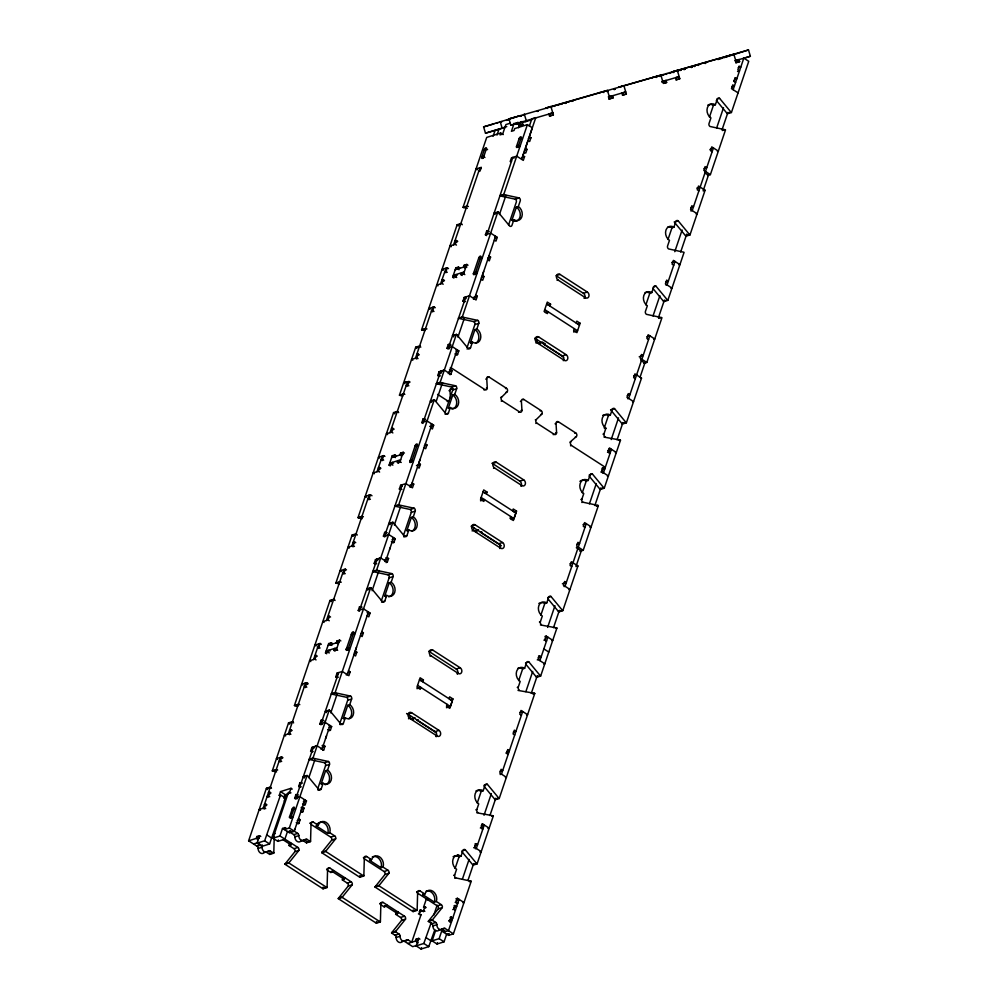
<?xml version="1.0" encoding="UTF-8"?>
<svg xmlns="http://www.w3.org/2000/svg" width="999" height="999" viewBox="0 0 999 999"><rect width="100%" height="100%" fill="white"/><g stroke="black" fill="none" stroke-linecap="round" stroke-linejoin="round"><path stroke-width="1.5" d="M485.751 379.121L486.738 378.821A2.198 1.711 72.5 0 1 489.023 377.023L506.755 388.499A2.198 1.711 72.5 0 1 507.305 391.558L501.635 397.14A2.198 1.711 72.5 0 0 501.173 397.964L501.086 398.751A2.198 1.711 72.5 0 0 501.173 399.275L501.498 400.037A2.198 1.711 72.5 0 0 502.01 400.636L519.967 412.175A2.198 1.711 72.5 0 0 521.94 410.239L521.378 401.036A2.198 1.711 72.5 0 1 523.776 399.438L541.108 410.626A2.198 1.711 72.5 0 1 541.396 410.851L541.895 411.488A2.198 1.711 72.5 0 1 542.195 412.387L542.145 413.449A2.198 1.711 72.5 0 1 541.833 414.098L536.138 419.655A2.198 1.711 72.5 0 0 535.901 420.067L535.764 421.366A2.198 1.711 72.5 0 0 536.863 423.139L554.195 434.315A2.198 1.711 72.5 0 0 556.593 432.717L556.031 423.514A2.198 1.711 72.5 0 1 558.416 421.79L575.948 433.116A2.198 1.711 72.5 0 1 576.848 435.539L576.61 436.251A2.198 1.711 72.5 0 1 576.336 436.613L569.954 442.157M271.491 788.298L270.779 787.437A2.198 1.711 72.5 0 0 270.329 787.062L266.396 788.298L248.626 840.808L257.005 846.215A2.198 1.711 72.5 0 1 258.129 848.463A4.396 3.422 72.5 0 0 260.377 852.959A4.396 3.422 72.5 0 0 264.323 852.447A2.198 1.711 72.5 0 1 266.283 852.197L269.755 854.432A2.198 1.711 72.5 0 0 269.867 853.845L269.892 852.721M269.755 854.432L273.689 853.196A2.198 1.711 72.5 0 0 273.801 852.609L274.238 836.775M303.047 840.634L306.506 842.856A2.198 1.711 72.5 0 0 306.618 842.282L306.656 841.146M306.506 842.856L310.439 841.62A2.198 1.711 72.5 0 0 310.564 841.046L311.051 822.939A2.198 1.711 72.5 0 1 313.336 822.127L318.256 825.299A7.68 5.982 72.5 0 1 326.223 822.427A7.68 5.982 72.5 0 1 329.732 832.704L334.665 835.888A2.198 1.711 72.5 0 1 335.664 838.823L325.924 850.961A2.198 1.711 72.5 0 0 325.674 851.448L321.74 852.684L359.802 877.247L363.748 876.011A2.198 1.711 72.5 0 0 363.861 875.424L364.348 857.329A2.198 1.711 72.5 0 1 366.633 856.505L371.553 859.677A7.68 5.982 72.5 0 1 379.52 856.817A7.68 5.982 72.5 0 1 383.042 867.095L387.962 870.266A2.198 1.711 72.5 0 1 388.961 873.201L379.233 885.339A2.198 1.711 72.5 0 0 378.983 885.838L375.037 887.075L413.111 911.625L417.045 910.389A2.198 1.711 72.5 0 0 417.157 909.802L417.657 891.707A2.198 1.711 72.5 0 1 419.93 890.883L424.85 894.068A7.68 5.982 72.5 0 1 432.817 891.195A7.68 5.982 72.5 0 1 436.338 901.473L441.258 904.644A2.198 1.711 72.5 0 1 442.27 907.591L432.53 919.717A2.185 1.711 72.5 0 0 432.28 920.216L428.334 921.453L431.805 923.688A2.198 1.711 72.5 0 1 432.929 925.936A4.396 3.422 72.5 0 0 435.164 930.444A4.396 3.422 72.5 0 0 439.11 929.932L440.347 929.545M290.971 792.856L288.424 792.469L272.952 838.186L279.97 835.976L297.902 847.452A2.198 1.711 72.5 0 1 298.913 850.386L294.967 851.623L285.239 863.76A2.198 1.711 72.5 0 0 284.977 864.26L323.052 888.81A2.198 1.711 72.5 0 0 323.164 888.236L323.189 887.1M323.052 888.81L326.985 887.574A2.198 1.711 72.5 0 0 327.098 886.987L327.597 868.893A2.198 1.711 72.5 0 1 329.87 868.069L351.198 881.83A2.198 1.711 72.5 0 1 352.21 884.777L342.47 896.902A2.198 1.711 72.5 0 0 342.22 897.402L338.286 898.638L376.348 923.201L380.294 921.952A2.198 1.711 72.5 0 0 380.407 921.378L380.894 903.283A2.198 1.711 72.5 0 1 383.179 902.459L404.508 916.22A2.198 1.711 72.5 0 1 405.507 919.155L395.766 931.293A2.198 1.711 72.5 0 0 395.517 931.78L391.583 933.029L395.042 935.251A2.198 1.711 72.5 0 1 396.166 937.512A4.396 3.422 72.5 0 0 398.414 942.007A4.396 3.422 72.5 0 0 402.36 941.495A2.198 1.711 72.5 0 1 404.32 941.245L408.266 940.009L411.725 942.232L421.054 914.684L418.419 913.935M359.802 877.247A2.198 1.711 72.5 0 0 359.915 876.66L359.952 875.536M376.348 923.201A2.198 1.711 72.5 0 0 376.461 922.614L376.498 921.478M413.111 911.625A2.198 1.711 72.5 0 0 413.224 911.051L413.249 909.914M353.259 633.915L353.621 632.817A1.648 0.749 -57.2 0 0 353.072 631.843A1.648 0.749 -57.2 0 0 351.66 633.428L346.278 649.338A1.648 0.749 -57.2 0 0 346.828 650.312A1.648 0.749 -57.2 0 0 348.239 648.713L348.614 647.614M412.2 459.765L411.825 460.864A1.648 0.749 -57.2 0 1 410.414 462.462A1.648 0.749 -57.2 0 1 409.865 461.488L415.247 445.579A1.648 0.749 -57.2 0 1 416.658 443.981A1.648 0.749 -57.2 0 1 417.207 444.955L418.394 445.879M473.813 272.527L473.489 273.501L475.449 272.889L480.794 257.105A1.648 0.749 -57.2 0 0 480.244 256.131A1.648 0.749 -57.2 0 0 478.833 257.73L473.451 273.639A1.648 0.749 -57.2 0 0 473.988 274.613A1.648 0.749 -57.2 0 0 475.412 273.014L475.786 271.915M486.188 149.363L486.388 148.739A1.648 0.749 -57.2 0 0 485.851 147.765A1.648 0.749 -57.2 0 0 484.428 149.35L481.73 157.305A1.648 0.787 -56.5 0 0 482.267 158.404A1.648 0.787 -56.5 0 0 483.753 156.668L486.351 148.863L487.587 149.65M293.918 809.215L294.28 808.141A1.648 0.749 -57.2 0 0 293.731 807.167A1.648 0.749 -57.2 0 0 292.32 808.753L289.548 816.945L291.084 817.931M276.548 771.89L272.789 771.091A2.198 1.711 72.5 0 1 272.302 770.866L288.536 722.889L292.47 721.653A2.198 1.711 72.5 0 1 292.919 722.04L293.631 722.901M297.739 706.281L294.93 705.681A2.198 1.711 72.5 0 1 294.443 705.456L329.982 600.449L333.916 599.213A2.198 1.711 72.5 0 1 334.365 599.587L335.077 600.449M339.185 583.841L336.376 583.229A2.198 1.711 72.5 0 1 335.889 583.004L352.123 535.039L356.056 533.803A2.198 1.711 72.5 0 1 356.506 534.19L357.217 535.052M362.262 518.631L358.516 517.832A2.198 1.711 72.5 0 1 358.017 517.607L393.569 412.599L397.502 411.363A2.198 1.711 72.5 0 1 397.952 411.738L398.663 412.599M402.772 395.991L399.962 395.379A2.198 1.711 72.5 0 1 399.463 395.154L415.709 347.19L419.642 345.954A2.198 1.711 72.5 0 1 420.079 346.328L420.791 347.19M424.912 330.582L422.102 329.982A2.198 1.711 72.5 0 1 421.603 329.757L457.142 224.75L461.088 223.501A2.198 1.711 72.5 0 1 461.526 223.888L462.237 224.75M467.295 208.341L463.548 207.53A2.198 1.711 72.5 0 1 463.049 207.305L486.713 137.412L500.686 133.017L503.146 134.603M484.215 149.975L486.351 148.863M308.092 683.403L305.544 683.016L288.324 733.903L289.56 734.69M382.467 456.006L376.998 471.715M410.089 382.055L407.555 381.68L389.997 432.654M440.584 283.866L446.053 268.157M260.452 810.289L259.228 809.49L264.473 807.841L265.746 804.083L266.97 804.882M268.419 797.152L267.183 796.353L268.506 795.941L269.767 792.182L271.004 792.981M280.344 761.925L279.108 761.138L280.419 760.726L281.693 756.967L282.929 757.754M285.627 735.926L284.39 735.139L289.648 733.478L290.909 729.732L292.145 730.519M305.507 687.574L304.283 686.775L305.594 686.363L306.868 682.604M310.789 661.575L309.565 660.776L314.81 659.128L316.084 655.369L317.307 656.168M318.756 648.438L317.52 647.639L318.843 647.227L320.105 643.468L321.341 644.268M324.038 622.439L322.802 621.64L328.059 619.992L329.333 616.233L330.557 617.032M343.931 574.075L342.694 573.289L344.006 572.877L345.279 569.118L346.503 569.905M349.2 548.076L347.977 547.29L353.221 545.629L354.495 541.87L355.731 542.669M369.093 499.725L367.857 498.926L369.18 498.513L370.442 494.755L371.99 495.754M374.375 473.726L373.139 472.927L378.396 471.278L379.67 467.52L380.894 468.306M382.342 460.589L381.106 459.79L382.417 459.378L383.691 455.619L384.927 456.418M387.624 434.59L386.388 433.791L391.645 432.142L392.919 428.384L394.143 429.17M407.505 386.226L406.281 385.439L407.592 385.015L408.866 381.268M412.787 360.227L411.563 359.428L416.808 357.779L418.082 354.021L419.318 354.82M432.679 311.875L431.443 311.076L432.754 310.664L434.028 306.905L435.264 307.704M437.962 285.876L436.725 285.077L441.983 283.429L443.256 279.67L444.48 280.457M445.929 272.739L444.692 271.94L446.004 271.528L447.277 267.769L448.514 268.569M451.211 246.741L449.975 245.941L455.232 244.293L456.493 240.534L457.729 241.321M493.081 136.314L495.067 130.444L505.257 127.41M248.626 840.808L256.281 838.398L256.918 836.513L259.54 835.688L260.776 836.488M292.245 789.098L291.009 788.298L280.507 791.608L279.233 795.366L280.544 794.954L285.477 798.126L269.58 843.968L261.925 846.378L257.005 843.206L259.54 835.688M497.015 135.077L499.001 129.208M500.686 133.017L500.049 134.902L502.672 134.066L505.881 124.588L510.264 123.202M326.723 653.758L325.487 652.971L328.671 643.581L331.293 642.744L332.517 643.543M390.297 465.909L389.073 465.122L392.245 455.719L394.88 454.895L396.103 455.694M453.883 278.059L452.659 277.26L455.831 267.869L458.466 267.045L459.69 267.844M261.925 846.378L262.4 844.967M325.487 652.971L328.109 652.147L328.746 650.262L329.982 651.061M331.293 642.744L330.657 644.63L331.893 645.416M389.073 465.122L391.695 464.285L392.332 462.412L393.569 463.211M394.88 454.895L394.243 456.78L395.467 457.567M452.659 277.26L455.282 276.436L455.919 274.563L457.142 275.349M458.466 267.045L457.829 268.931L459.053 269.718M257.005 843.206L264.66 840.796L280.544 794.954M335.027 651.148L333.803 650.349L334.44 648.476L336.588 649.862M340.834 640.921L339.61 640.134L336.975 640.958L336.351 642.844L337.575 643.631M398.613 463.299L397.39 462.5L398.027 460.626L401.236 462.462M404.42 453.071L403.196 452.285L400.562 453.109L399.925 454.982L401.161 455.781M462.2 275.449L460.976 274.65L461.6 272.777L463.761 274.163M468.007 265.222L466.77 264.435L464.148 265.259L463.511 267.133L464.747 267.932M284.24 798.301L285.427 794.779L288.224 793.905M284.228 800.911A2.198 1.711 72.5 0 0 284.465 800.424L286.538 794.33M514.173 123.189L511.426 131.319L514.048 130.494L514.685 128.609L527.397 124.613L532.33 127.785L521.64 159.34M333.803 650.349L336.426 649.525L339.61 640.134M403.196 452.285L400.012 461.675L397.39 462.5M460.976 274.65L463.598 273.826L466.77 264.435M289.735 792.057L291.009 788.298M518.643 127.71L519.555 125L515.871 122.627M272.952 838.186L277.872 841.358L278.346 839.947M279.97 835.976L282.517 828.458L285.14 827.634L286.376 828.421M295.891 799.138L294.668 798.338L295.941 794.58L298.476 794.967M299.925 787.237L298.689 786.438L299.962 782.679L302.51 783.066M311.85 752.01L310.614 751.223L311.888 747.464L317.133 745.816L323.701 750.049L324.975 746.29L323.326 745.229L322.103 745.616M321.066 724.774L319.83 723.975L321.104 720.229L322.415 719.817L323.963 720.803M337.013 677.659L335.789 676.86L337.05 673.101L342.307 671.453L348.863 675.686L350.137 671.927L348.501 670.866M359.478 611.276L358.254 610.489L359.528 606.73L362.063 607.117M375.424 564.16L374.2 563.374L375.474 559.615L380.719 557.954L387.287 562.187L388.561 558.441L385.926 557.692M384.652 536.925L383.416 536.126L384.69 532.367L387.237 532.754M400.599 489.81L399.363 489.011L400.636 485.252L405.894 483.603L412.45 487.837L413.723 484.078L412.088 483.017M423.064 423.426L421.84 422.639L423.101 418.881L425.649 419.255M439.011 376.311L437.787 375.512L439.061 371.765L444.305 370.105L450.874 374.338L452.135 370.579L449.513 369.83M448.239 349.076L447.003 348.276L448.276 344.518L449.587 344.106L451.123 345.105M464.185 301.948L462.949 301.161L464.223 297.402L469.48 295.754L476.036 299.987L477.31 296.228L475.674 295.167M486.65 235.577L485.414 234.79L486.688 231.031L489.235 231.406M285.14 827.634L284.503 829.507L289.323 827.996L297.702 833.403A2.198 1.711 72.5 0 1 298.826 835.651A4.396 3.422 72.5 0 0 301.074 840.159A4.396 3.422 72.5 0 0 305.02 839.647A2.198 1.711 72.5 0 1 306.98 839.385L310.439 841.62M291.945 809.827L294.243 808.266L295.467 809.053M351.286 634.54L353.584 632.941L354.82 633.728M294.668 798.338L295.979 797.926L313.524 746.952M321.066 723.588L338.698 672.589M377.11 559.09L359.565 610.077L358.254 610.489M384.652 535.739L402.285 484.74M440.696 371.241L423.151 422.227L421.84 422.639M520.404 139.323L519.168 138.536L521.141 137.912L518.493 145.742A1.648 0.762 -57.1 0 1 517.032 147.452A1.648 0.762 -57.1 0 1 516.52 146.366L519.168 138.536A1.648 0.749 -57.3 0 1 520.641 136.813A1.648 0.749 -57.3 0 1 521.128 137.912L522.377 138.711M289.46 816.995A1.673 0.762 -57.2 0 0 290.796 817.269L294.243 808.266M346.653 648.226L346.316 649.213L348.289 648.588L353.584 632.941M410.227 460.377L409.902 461.363L411.875 460.739L417.207 444.955L415.197 445.704L416.433 446.503M328.484 761.5L324.55 762.749L309.553 759.515A2.198 1.711 72.5 0 1 309.053 759.29L312.999 758.054A2.198 1.711 72.5 0 0 313.486 758.278L328.484 761.5A2.198 1.711 72.5 0 1 329.495 764.435L327.585 770.079A7.68 5.982 72.5 0 1 331.094 780.356A7.68 5.982 72.5 0 1 323.127 783.228L321.228 788.86A2.198 1.711 72.5 0 1 318.943 789.685L307.53 775.873A2.198 1.711 72.5 0 0 307.093 775.486L289.323 827.996M392.07 573.651L388.136 574.887L373.139 571.665A2.198 1.711 72.5 0 1 372.639 571.44L376.573 570.204A2.198 1.711 72.5 0 0 377.073 570.429L392.07 573.651A2.198 1.711 72.5 0 1 393.069 576.585L391.171 582.23A7.68 5.982 72.5 0 1 394.68 592.507A7.68 5.982 72.5 0 1 386.713 595.379L384.802 601.011A2.198 1.711 72.5 0 1 382.53 601.835L371.116 588.024A2.198 1.711 72.5 0 0 370.679 587.637L335.127 692.644L331.193 693.88A2.198 1.711 72.5 0 0 331.693 694.105L346.69 697.339L350.624 696.103A2.198 1.711 72.5 0 1 351.623 699.038L349.725 704.67A7.68 5.982 72.5 0 1 353.234 714.947A7.68 5.982 72.5 0 1 345.267 717.819L343.306 718.443L347.752 705.294L349.725 704.67M312.999 758.054L329.233 710.089A2.198 1.711 72.5 0 1 329.67 710.464L341.084 724.275A2.198 1.711 72.5 0 0 343.356 723.451L345.267 717.819M376.573 570.204L392.819 522.24A2.198 1.711 72.5 0 1 393.256 522.614L404.67 536.426A2.198 1.711 72.5 0 0 406.943 535.601L408.853 529.97A7.68 5.982 72.5 0 0 416.82 527.097A7.68 5.982 72.5 0 0 413.299 516.82L415.209 511.188A2.198 1.711 72.5 0 0 414.21 508.241L399.213 505.019A2.198 1.711 72.5 0 1 398.713 504.795L394.78 506.031A2.198 1.711 72.5 0 0 395.279 506.256L410.264 509.49L414.21 508.241M398.713 504.795L434.253 399.787A2.198 1.711 72.5 0 1 434.702 400.174L446.116 413.973A2.198 1.711 72.5 0 0 448.389 413.161L450.299 407.517A7.68 5.982 72.5 0 0 458.266 404.657A7.68 5.982 72.5 0 0 454.745 394.368L456.655 388.736A2.198 1.711 72.5 0 0 455.656 385.801L440.659 382.58A2.198 1.711 72.5 0 1 440.159 382.355L436.226 383.591A2.198 1.711 72.5 0 0 436.725 383.816L451.71 387.038L455.656 385.801M440.159 382.355L456.393 334.378A2.198 1.711 72.5 0 1 456.843 334.765L468.256 348.576A2.198 1.711 72.5 0 0 470.529 347.752L472.44 342.12A7.68 5.982 72.5 0 0 480.407 339.248A7.68 5.982 72.5 0 0 476.885 328.971L478.796 323.326A2.198 1.711 72.5 0 0 477.797 320.392L462.799 317.17A2.198 1.711 72.5 0 1 462.3 316.945L458.366 318.182A2.198 1.711 72.5 0 0 458.853 318.406L473.851 321.641L477.797 320.392M462.3 316.945L497.839 211.938A2.198 1.711 72.5 0 1 498.289 212.312L509.702 226.124A2.198 1.711 72.5 0 0 511.975 225.312L513.886 219.668A7.68 5.982 72.5 0 0 521.853 216.795A7.68 5.982 72.5 0 0 518.331 206.518L520.242 200.886A2.198 1.711 72.5 0 0 519.243 197.952L504.245 194.718A2.198 1.711 72.5 0 1 503.746 194.493L499.812 195.742A2.198 1.711 72.5 0 0 500.299 195.966L515.297 199.188L519.243 197.952M503.746 194.493L527.397 124.613M282.517 828.458L289.423 832.691L289.76 830.606M290.859 830.768L290.309 832.404L293.768 834.64A2.198 1.711 72.5 0 1 294.892 836.887A4.396 3.422 72.5 0 0 297.128 841.395A4.396 3.422 72.5 0 0 301.074 840.883L305.02 839.647M308.866 777.584L314.847 759.877M330.769 712.874L337.125 694.08M372.115 590.709L378.971 570.466M394.355 525.012L400.711 506.231M436.188 401.411L442.557 382.617M457.929 337.163L464.298 318.381M499.425 214.573L505.931 195.367M529.333 126.211L531.818 118.869L535.764 117.632L529.308 136.713L530.944 137.762L529.67 141.521L528.034 140.472L525.387 148.289L527.022 149.35L525.749 153.109L524.113 152.048L522.914 155.582L524.562 156.643L523.289 160.389L516.72 156.156L511.476 157.817L510.202 161.576L511.513 161.164M325.537 738.711L326.536 735.776M361.8 631.58L347.227 674.625L346.241 674.937M425.387 443.731L410.814 486.775L409.827 487.087M488.973 255.881L474.4 298.926L473.414 299.238M297.864 823.775L298.851 823.463L300.125 819.704L298.464 818.631M301.785 812.187L302.772 811.875L304.046 808.116L302.397 807.067L301.174 807.454M304.22 804.982L305.207 804.682L306.481 800.923L299.912 796.69L295.979 797.926L297.215 798.725M329.146 730.706L330.382 730.319L331.643 726.56L325.087 722.327L319.83 723.975M356.506 647.227L355.182 651.148L356.818 652.21L355.544 655.956L353.908 654.907M367.108 612.424L368.419 612.012L361.75 631.73L363.386 632.792L362.113 636.55L360.477 635.489M359.89 609.977L363.499 608.841L370.067 613.074L368.793 616.82L367.157 615.771M392.982 542.782L393.956 542.469L395.229 538.711L388.673 534.477L383.416 536.126M420.092 459.378L418.756 463.299L420.404 464.348L419.13 468.106L417.495 467.057M431.019 424.475L432.005 424.163L425.337 443.881L426.973 444.942L425.699 448.701L424.063 447.639M423.476 422.115L427.085 420.979L433.653 425.212L432.38 428.971L430.731 427.922M456.068 355.082L457.542 354.62L458.816 350.861L452.247 346.628L447.003 348.276M483.666 271.528L482.342 275.449L483.991 276.498L482.717 280.257L481.068 279.196M494.605 236.613L495.591 236.313L488.911 256.031L490.559 257.093L489.285 260.851L487.649 259.79M485.414 234.79L490.671 233.129L497.227 237.362L495.966 241.121L494.318 240.06M317.807 788.573L325.549 765.684A2.198 1.711 72.5 0 0 324.55 762.749M339.935 723.164L347.689 700.274A2.198 1.711 72.5 0 0 346.69 697.339M381.381 600.724L389.135 577.834A2.198 1.711 72.5 0 0 388.136 574.887M403.521 535.314L411.276 512.425A2.198 1.711 72.5 0 0 410.264 509.49M444.967 412.874L452.722 389.972A2.198 1.711 72.5 0 0 451.71 387.038M467.107 347.465L474.862 324.575A2.198 1.711 72.5 0 0 473.851 321.641M508.553 225.025L516.308 202.123A2.198 1.711 72.5 0 0 515.297 199.188M322.465 784.49A7.68 5.982 72.5 0 1 321.166 783.84L325.612 770.691L327.585 770.079M386.051 596.64A7.68 5.982 72.5 0 1 384.74 595.991L389.198 582.842L391.171 582.23M408.191 531.231A7.68 5.982 72.5 0 1 406.88 530.594L411.338 517.445L413.299 516.82M449.637 408.791A7.68 5.982 72.5 0 1 448.326 408.141L452.784 394.992L454.745 394.368M471.765 343.381A7.68 5.982 72.5 0 1 470.467 342.732L474.925 329.583L476.885 328.971M513.886 219.668L511.913 220.292L516.371 207.143L518.331 206.518M422.777 681.78L423.414 679.907L420.129 677.784L416.945 687.175L420.229 689.298L420.866 687.412L416.933 688.661M486.351 493.931L486.988 492.057L483.716 489.935L480.531 499.325L483.816 501.448L484.453 499.562L480.507 500.811M549.937 306.081L550.574 304.195L547.29 302.085L544.118 311.476L547.402 313.599L548.039 311.713L545.404 312.537M413.648 718.044L413.012 719.917L409.727 717.794L410.364 715.921L406.605 713.498M477.222 530.182L476.598 532.067L473.314 529.945L473.951 528.071L471.441 526.461M447.115 704.357L446.478 706.231L449.762 708.353L452.947 698.95L449.662 696.84L449.026 698.713M510.701 516.508L510.064 518.381L513.349 520.491L516.533 511.101L513.249 508.991L512.612 510.864M574.288 328.646L573.651 330.532L576.935 332.642L580.107 323.251L576.835 321.141L576.198 323.014M446.453 707.717L450.387 706.468L452.297 700.836L419.48 679.67M511.351 519.443L513.973 518.618L515.884 512.986L483.066 491.82M419.405 913.623L420.679 909.864L423.551 911.725M425.137 908.166L423.588 907.167L426.348 899.025L427.972 898.813M419.043 911.962L423.638 910.514L424.912 906.755L426.136 907.554M407.792 943.481L415.447 941.07L416.084 939.185L418.706 938.361L419.93 939.16M434.453 930.856L428.746 946.64L421.079 949.05L416.158 945.878L418.706 938.361M421.079 949.05L421.566 947.639M416.158 945.878L423.813 943.468L431.231 922.664M433.778 915.159L437.162 905.131M457.455 856.343L457.979 854.819M455.107 868.468L459.065 856.78L461.038 856.168L462.949 850.536A2.198 1.711 72.5 0 1 465.222 849.712L476.635 863.523A2.198 1.711 72.5 0 0 477.072 863.898L493.319 815.933A2.198 1.711 72.5 0 0 492.819 815.708L476.835 812.786M477.247 803.071L481.206 791.383L483.179 790.758L485.077 785.127A2.198 1.711 72.5 0 1 487.362 784.302L498.776 798.114A2.198 1.711 72.5 0 0 499.213 798.501L534.765 693.493A2.198 1.711 72.5 0 0 534.265 693.269L518.031 690.421M518.693 680.619L522.652 668.93L524.625 668.319L526.523 662.674A2.198 1.711 72.5 0 1 528.808 661.862L540.222 675.674A2.198 1.711 72.5 0 0 540.659 676.048L556.893 628.084A2.198 1.711 72.5 0 0 556.406 627.859L540.422 624.937M540.834 615.222L544.792 603.533L546.765 602.909L548.663 597.277A2.198 1.711 72.5 0 1 550.948 596.453L562.362 610.264A2.198 1.711 72.5 0 0 562.799 610.639L577.922 565.971L571.353 561.738L570.092 565.496L571.728 566.545M582.28 492.769L586.238 481.081L588.211 480.469L590.109 474.825A2.198 1.711 72.5 0 1 592.395 474.013L603.808 487.812A2.198 1.711 72.5 0 0 604.245 488.199L620.479 440.234A2.198 1.711 72.5 0 0 619.979 440.01L604.008 437.087M604.208 428.009L608.379 415.684L610.339 415.06L612.25 409.428A2.198 1.711 72.5 0 1 614.522 408.603L625.936 422.415A2.198 1.711 72.5 0 0 626.385 422.789L641.508 378.122L634.939 373.888L633.666 377.634L635.314 378.696M645.866 304.92L649.825 293.231L651.785 292.607L653.696 286.975A2.198 1.711 72.5 0 1 655.968 286.151L667.382 299.962A2.198 1.711 72.5 0 0 667.832 300.349L684.065 252.385A2.198 1.711 72.5 0 0 683.566 252.16L668.581 248.926A2.198 1.711 72.5 0 1 667.569 245.991L669.48 240.359A7.68 5.982 72.5 0 1 665.958 230.082A7.68 5.982 72.5 0 1 673.925 227.21L675.836 221.566A2.198 1.711 72.5 0 1 678.109 220.754L689.522 234.565A2.198 1.711 72.5 0 0 689.972 234.94L705.094 190.26L698.526 186.026L697.252 189.785L698.9 190.846M668.006 239.51L671.965 227.822L673.925 227.21M709.452 117.07L713.398 105.382L715.371 104.758L717.282 99.126A2.198 1.711 72.5 0 1 719.555 98.302L730.968 112.113A2.198 1.711 72.5 0 0 731.418 112.5L748.738 61.314L743.818 58.142L733.141 89.685M448.076 933.84L446.603 934.302L444.056 941.82L437.038 944.03L432.117 940.858L435.714 930.206M432.117 940.858L439.135 938.648L441.683 931.13L448.588 935.364L453.409 933.84L471.178 881.343A2.198 1.711 72.5 0 0 470.679 881.118L455.681 877.884A2.198 1.711 72.5 0 1 454.682 874.949L456.58 869.317A7.68 5.982 72.5 0 1 453.071 859.04A7.68 5.982 72.5 0 1 461.038 856.168M477.822 812.487A2.198 1.711 72.5 0 1 476.823 809.54L478.721 803.908A7.68 5.982 72.5 0 1 475.212 793.631A7.68 5.982 72.5 0 1 483.179 790.758M519.268 690.034A2.198 1.711 72.5 0 1 518.269 687.1L520.167 681.468A7.68 5.982 72.5 0 1 516.658 671.191A7.68 5.982 72.5 0 1 524.625 668.319M541.408 624.637A2.198 1.711 72.5 0 1 540.397 621.69L542.307 616.058A7.68 5.982 72.5 0 1 538.786 605.781A7.68 5.982 72.5 0 1 546.765 602.909M579.944 551.348L583.216 550.312L598.339 505.631A2.198 1.711 72.5 0 0 597.852 505.407L582.854 502.185A2.198 1.711 72.5 0 1 581.843 499.25L583.753 493.618A7.68 5.982 72.5 0 1 580.232 483.329A7.68 5.982 72.5 0 1 588.211 480.469M604.994 436.775A2.198 1.711 72.5 0 1 603.983 433.841L605.894 428.209A7.68 5.982 72.5 0 1 602.372 417.932A7.68 5.982 72.5 0 1 610.339 415.06M437.038 944.03L437.512 942.619M444.218 930.544L443.668 932.179L448.476 930.668L459.078 899.362L456.118 900.286M444.917 930.806L444.543 931.905L441.083 929.669L445.017 928.433L453.409 933.84M462.437 879.045L469.093 859.377M484.028 815.259L491.371 793.581M525.861 691.645L532.717 671.415M547.614 627.409L554.944 605.719M589.447 503.796L596.303 483.553M611.201 439.56L618.531 417.869M653.034 315.946L659.889 295.704M674.775 251.698L682.117 230.02M716.633 128.034L723.513 107.742M448.826 921.153L449.812 920.841L451.073 917.082L452.734 918.156L450.761 918.768M452.747 909.565L453.733 909.252L454.995 905.506L456.643 906.555L453.933 907.417M455.182 902.372L456.168 902.06L457.442 898.301L463.998 902.534L463.012 902.846M473.676 847.739L474.662 847.427L475.924 843.668L477.572 844.729L475.112 845.504M480.344 828.009L481.331 827.696L482.604 823.938L489.173 828.171L487.937 828.558M537.262 659.877L538.236 659.577L539.51 655.819L541.158 656.88L537.949 657.879M543.931 640.159L544.917 639.847L546.191 636.088L552.759 640.322L551.773 640.634M600.836 472.028L601.823 471.715L603.096 467.969L604.745 469.018L601.785 469.955M607.517 452.31L608.503 451.998L609.777 448.239L616.333 452.472L615.359 452.784M449.051 920.504A1.673 0.762 -57.2 0 0 449.962 919.942L451.248 917.307M507.779 750.286L507.442 751.26A1.648 0.749 -57.2 0 1 505.981 752.984M733.778 80.882A1.648 0.749 -57.2 0 0 734.877 79.358L735.376 77.885M539.885 660.626L547.827 637.15L545.204 637.974M448.588 935.364L449.188 933.603M468.019 880.256L473.663 863.611M489.922 815.546L495.804 798.201M531.281 693.381L537.237 675.761M553.508 627.684L559.378 610.339M594.867 505.519L600.824 487.912M617.095 439.835L622.964 422.49M658.441 317.67L664.41 300.05M680.681 251.985L686.738 234.103M722.052 129.758L727.946 112.363M575.948 566.583L581.256 550.936L576.323 547.752M640.022 377.31L644.842 363.087L641.146 360.701M703.121 190.884L708.416 175.225L704.732 172.852M643.856 363.386L646.803 362.462L661.925 317.782A2.198 1.711 72.5 0 0 661.425 317.557L646.44 314.335A2.198 1.711 72.5 0 1 645.429 311.401L647.34 305.756A7.68 5.982 72.5 0 1 643.818 295.479A7.68 5.982 72.5 0 1 651.785 292.607M707.517 175.512L710.389 174.613L725.511 129.932A2.198 1.711 72.5 0 0 725.012 129.708L710.014 126.486A2.198 1.711 72.5 0 1 709.015 123.551L710.926 117.907A7.68 5.982 72.5 0 1 707.404 107.63A7.68 5.982 72.5 0 1 715.371 104.758M483.279 158.304L481.893 156.831M481.73 157.305L483.866 156.206M518.056 147.352L516.683 145.879M516.52 146.353L518.656 145.255M294.905 829.22L293.906 831.28M389.622 549.388L390.109 547.927M450.724 368.881L451.211 367.407M284.977 864.26L288.923 863.011A2.198 1.711 72.5 0 1 289.173 862.524L298.913 850.386M321.74 852.684A2.198 1.711 72.5 0 1 321.99 852.197L331.73 840.059L335.664 838.823M338.286 898.638A2.198 1.711 72.5 0 1 338.536 898.151L348.276 886.013L352.21 884.777M375.037 887.075A2.198 1.711 72.5 0 1 375.287 886.575L385.027 874.437L388.961 873.201M391.583 933.029A2.198 1.711 72.5 0 1 391.833 932.529L401.573 920.391L405.507 919.155M428.334 921.453A2.185 1.711 72.5 0 1 428.596 920.966L438.324 908.828L442.27 907.591M541.758 414.185L540.696 414.573M536.138 419.655L535.302 419.805M656.256 77.435L656.992 77.185M659.215 76.436L659.952 76.186M680.868 70.092L679.308 70.417M453.583 244.805L479.97 167.732L481.193 168.519M432.392 307.417L434.028 306.905M455.944 350.187L457.18 349.8L449.225 373.289L448.239 373.589M404.27 382.704L404.92 382.505M405.257 382.405L405.906 382.192M406.243 382.093L406.893 381.88M407.217 381.78L409.19 382.729M441.021 371.141L441.683 370.929M442.008 370.829L442.669 370.629M442.994 370.517L443.656 370.317M368.806 495.267L370.442 494.755M377.435 558.99L378.097 558.791M378.421 558.678L379.083 558.478M379.408 558.366L380.07 558.166M326.411 620.504L343.968 569.53L345.192 570.317M305.219 683.129L307.742 684.427M313.861 746.84L314.51 746.64M314.835 746.528L315.497 746.328M315.821 746.228L316.483 746.016M296.641 797.714L297.29 797.514M297.615 797.414L298.276 797.202M298.601 797.102L299.263 796.89M292.932 831.58L293.581 831.38M498.826 129.37L485.489 133.179L483.603 126.873L511.063 118.531M518.906 122.977L521.528 122.14L510.839 125.2L508.966 118.893L748.501 49.95L750.374 56.269L743.406 58.454M511.563 118.382L514.073 117.545M514.51 117.407L517.032 116.658L508.966 118.893M517.844 116.396L519.655 115.834L517.644 116.408M519.955 116.384L521.016 116.046M523.738 115.285L523.201 115.397M537.3 111.389L537.962 111.189M598.876 92.895L600.187 92.47M602.16 91.945L607.417 90.297L609.914 98.714L613.211 97.777L612.574 95.667L608.304 96.915M652.31 77.61L653.621 77.198M655.594 76.673L660.851 75.012L663.348 83.429L666.633 82.492L666.008 80.382L661.738 81.643M684.19 69.418L684.927 69.181M698.089 65.422L698.825 65.185M725.286 56.743L726.61 56.319M728.583 55.794L733.828 54.146L736.338 62.562L739.622 61.626L738.998 59.515L736.375 60.34M724.063 57.467L726.847 56.543M717.931 59.565L720.179 58.866M721.303 58.504L722.427 58.154M724.687 57.443L732.454 54.92M748.501 49.95L734.09 54.47M485.489 133.179L506.768 126.623M510.839 125.2L552.797 112.912M515.946 123.851L517.257 123.439M516.408 124.301L531.78 119.83M548.813 114.011L552.747 112.775M525.611 121.591L526.923 121.179M549.438 116.121L553.384 114.885L550.874 106.468L545.629 108.117L603.471 91.533L603.783 92.582M519.005 125.874L522.952 124.638L522.002 121.478M675.886 77.66L679.17 76.623L662.075 81.631L662.312 82.418M608.853 99.126L613.211 97.777M622.427 95.242L626.361 94.006L623.863 85.589L618.606 87.25L656.905 76.261M734.727 60.764L735.714 60.452M664.01 83.317L666.633 82.492M675.861 79.97L679.795 78.734L677.297 70.317L672.04 71.965L729.894 55.382M735.689 62.862L739.622 61.626M737.524 71.528L739.497 70.904L737.849 69.843L739.123 66.096L740.771 67.145L738.286 67.557M528.321 138.599L530.944 137.762M734.877 79.358L736.85 78.734L735.202 77.672L733.928 81.431L735.576 82.492M524.4 150.175L527.022 149.35M731.78 86.763L734.402 85.939L732.766 84.878L731.493 88.636L738.061 92.87M521.928 157.467L524.562 156.643M478.696 171.491L480.007 171.079L481.281 167.32L476.024 168.968L477.26 169.768M716.932 99.126L719.555 98.302M716.333 100.412L727.035 113.349L730.968 112.113M731.418 112.5L727.472 113.736A2.198 1.711 72.5 0 1 727.035 113.349M463.049 207.305L466.995 206.069A2.198 1.711 72.5 0 0 467.482 206.293L468.419 206.493M463.548 207.53L467.482 206.293M500.299 195.966L504.245 194.718M722.389 130.532L725.012 129.708M497.839 211.938L493.906 213.174A2.198 1.711 72.5 0 1 494.343 213.561L495.067 214.423M457.142 224.75A2.198 1.711 72.5 0 1 457.592 225.125L461.526 223.888M494.343 213.561L498.289 212.312M710.789 148.776L713.411 147.952L692.22 210.577L690.908 210.989M717.357 151.436L718.343 151.124L711.775 146.89L710.501 150.649L712.137 151.711M456.493 240.534L455.182 240.946L457.03 242.133M704.108 168.506L706.743 167.682L705.094 166.621L703.82 170.379L710.389 174.613M704.645 171.691L705.469 171.441M494.605 238.187L497.227 237.362M696.803 188.149L700.174 187.088M443.256 270.217L442.033 269.418L447.277 267.769M487.937 257.917L490.559 257.093M703.783 190.684L705.094 190.26M455.207 269.742L466.146 266.308M464.235 271.94L453.296 275.387L456.58 277.497M443.256 279.67L441.933 280.082L443.781 281.268M690.871 207.642L693.493 206.818L691.845 205.757L690.584 209.515L697.14 213.749L696.153 214.061M481.356 277.322L483.991 276.498M674.175 221.99L678.109 220.754M430.007 309.353L428.783 308.554L432.717 307.317L415.497 358.191L416.733 358.991M473.376 297.465L477.31 296.228M462.949 301.161L465.497 301.536M583.953 298.164L585.426 297.69A3.297 2.56 72.5 0 0 588.848 296.466A3.297 2.56 72.5 0 0 587.337 292.058L559.989 274.413L556.056 275.662L583.404 293.294A3.297 2.56 72.5 0 1 584.69 298.189M674.887 222.852L685.589 235.801L689.522 234.565M689.972 234.94L686.026 236.176A2.198 1.711 72.5 0 1 685.589 235.801M557.105 280.369L558.079 280.057L585.426 297.69M421.603 329.757L425.549 328.509A2.198 1.711 72.5 0 0 426.036 328.733L426.973 328.933M422.102 329.982L426.036 328.733M458.853 318.406L462.799 317.17M671.803 262.45L674.999 261.451L667.057 284.927L666.071 285.239M474.862 324.575L478.796 323.326M583.404 293.294L587.337 292.058M547.952 305.032L550.574 304.195M456.393 334.378L452.46 335.627A2.198 1.711 72.5 0 1 452.897 336.001L453.621 336.863M415.709 347.19A2.198 1.711 72.5 0 1 416.146 347.577L420.079 346.328M452.897 336.001L456.843 334.765M678.933 264.935L679.919 264.623L673.363 260.389L672.09 264.148L673.726 265.21M418.082 354.021L416.77 354.433L417.994 355.232M470.467 342.732L472.44 342.12M665.696 281.993L668.319 281.169L666.683 280.107L665.409 283.866L671.977 288.099L670.991 288.411M653.346 286.988L655.968 286.151M456.106 351.71L458.816 350.861M467.02 348.963L470.529 347.752M454.92 353.871L457.542 354.62M577.484 324.076L580.107 323.251M563.249 360.627L564.235 360.314A3.297 2.56 72.5 0 0 567.657 359.078A3.297 2.56 72.5 0 0 566.146 354.682L538.798 337.038L534.852 338.274L562.2 355.919A3.297 2.56 72.5 0 1 563.786 360.065M404.845 383.703L403.608 382.917L407.555 381.68M450.099 368.119L451.086 367.807L485.002 389.672A2.198 1.711 72.5 0 0 487.287 387.887L486.738 378.821M652.747 288.261L663.448 301.211L667.382 299.962M667.832 300.349L663.898 301.586A2.198 1.711 72.5 0 1 663.448 301.198M535.901 342.982L536.888 342.669L564.235 360.314M538.186 343.156L540.809 342.332L540.172 344.218L536.9 342.095L537.524 340.222L535.027 338.611M573.626 332.005L577.572 330.769L544.755 309.603M448.938 371.591L452.135 370.579M437.787 375.512L440.322 375.899M449.887 374.65L450.874 374.338M399.463 395.154L403.409 393.918A2.198 1.711 72.5 0 0 403.896 394.143L404.845 394.343M399.962 395.379L403.896 394.143M436.725 383.816L440.659 382.58M658.803 318.381L661.425 317.557M451.136 389.036L453.446 389.348M488.136 377.397L489.123 377.085M448.988 390.696L449.975 390.384A2.198 1.711 72.5 0 1 452.272 388.599L452.372 388.648M452.722 389.972L456.655 388.736M562.2 355.919L566.146 354.682M434.253 399.787L430.319 401.024A2.198 1.711 72.5 0 1 430.769 401.411L431.481 402.272M393.569 412.599A2.198 1.711 72.5 0 1 394.006 412.974L397.952 411.738M430.769 401.411L434.702 400.174M646.877 336.738L649.825 335.801L628.633 398.426L627.647 398.726M486.301 388.199L487.287 387.887M447.152 401.498L448.239 401.248A2.198 1.711 72.5 0 0 449.013 401.461M483.916 389.922L484.902 389.622M653.771 339.285L654.757 338.986L648.189 334.752L646.915 338.499L648.563 339.56M505.482 388.574L506.456 388.274M448.326 408.141L450.299 407.517M506.043 392.22L507.03 391.908M392.919 428.384L391.596 428.796L393.144 429.782M445.129 414.285L448.389 413.161M500.649 397.452L501.635 397.14M639.21 356.768L643.156 355.532L641.508 354.47L640.247 358.229L646.803 362.462M501.223 401.099L502.21 400.786M640.896 359.59L641.882 359.29M429.707 426.461L433.653 425.212M522.789 399.75L523.776 399.438M520.392 401.473L521.378 401.036M520.954 410.552L521.94 410.239M633.878 375.799L636.588 374.937M518.556 412.275L519.542 411.963M379.67 458.066L378.446 457.267L383.691 455.619M424.35 445.766L426.973 444.942M640.684 378.371L641.508 378.122M391.62 457.604L402.56 454.158M540.122 410.926L541.108 410.626M400.649 459.79L389.71 463.236L391.895 464.647M379.67 467.52L378.359 467.932L380.194 469.118M535.876 423.451L536.863 423.139M627.285 395.492L629.907 394.667L628.271 393.606L626.997 397.365L633.553 401.598L632.579 401.91M416.458 465.596L420.404 464.348M557.442 422.102L558.416 421.79M555.044 423.826L556.031 423.514M611.825 409.453L614.522 408.603M611.263 409.727L612.25 409.428M555.606 432.904L556.593 432.717M553.209 434.627L554.195 434.315M366.421 497.202L365.197 496.403L369.131 495.167L351.91 546.041L353.147 546.84M574.775 433.279L575.761 432.967M409.79 485.314L413.723 484.078M399.363 489.011L401.91 489.398M575.349 436.925L576.336 436.613M492.007 463.261A3.297 2.56 72.5 0 1 492.47 463.511L496.403 462.275L523.751 479.907A3.297 2.56 72.5 0 1 525.262 484.315A3.297 2.56 72.5 0 1 521.853 485.551L520.866 485.851M604.907 428.521L605.894 428.209M610.589 409.84L622.002 423.651L625.936 422.415M626.385 422.789L622.452 424.038A2.198 1.711 72.5 0 1 622.002 423.651M493.518 468.219L494.505 467.907L521.853 485.551M602.996 434.153L603.983 433.841M570.529 445.804L571.503 445.492L605.319 467.295L604.333 467.607M358.017 517.607L361.963 516.358A2.198 1.711 72.5 0 0 362.45 516.583L363.399 516.795M358.516 517.832L362.45 516.583M395.279 506.256L399.213 505.019M619.005 440.322L619.979 440.01M619.492 440.547L620.479 440.234M608.791 448.551L609.777 448.239M607.966 450.387L611.413 449.3L603.471 472.777L602.484 473.089M411.276 512.425L415.209 511.188M492.47 463.511L519.817 481.156L523.751 479.907M609.153 453.371L610.139 453.059L608.503 451.998M484.365 492.882L486.988 492.057M392.819 522.24L388.873 523.476A2.198 1.711 72.5 0 1 389.323 523.851L390.035 524.712M352.123 535.039A2.198 1.711 72.5 0 1 352.56 535.427L356.506 534.19M389.323 523.851L393.256 522.614M354.495 541.87L353.184 542.295L354.42 543.081M601.873 468.356L603.096 467.969M406.88 530.594L408.853 529.97M589.185 475.012L590.109 474.825M589.922 474.787L592.395 474.013M392.033 539.722L395.229 538.711M403.996 536.538L406.943 535.601M403.683 536.738L404.67 536.426M391.333 541.72L393.956 542.469M607.404 476.261L608.391 475.961L601.823 471.715M513.898 511.925L516.533 511.101M499.662 548.476L500.649 548.164A3.297 2.56 72.5 0 0 504.07 546.928A3.297 2.56 72.5 0 0 502.559 542.532L475.212 524.887L471.278 526.123L498.626 543.768A3.297 2.56 72.5 0 1 500.037 548.414M345.279 569.118L340.022 570.766L341.258 571.565M589.16 476.111L599.862 489.06L603.808 487.812M604.245 488.199L600.312 489.435A2.198 1.711 72.5 0 1 599.862 489.06M472.077 530.906L473.301 530.519L500.649 548.164M474.587 531.018L478.533 529.782M385.114 559.515L388.561 558.441M374.2 563.374L376.748 563.748M580.869 499.562L581.843 499.25M481.818 531.893L480.494 532.305L501.386 545.779M386.051 562.574L387.287 562.187M581.868 502.497L582.854 502.185M335.889 583.004L339.822 581.768A2.198 1.711 72.5 0 0 340.322 581.992L341.258 582.192M336.376 583.229L340.322 581.992M373.139 571.665L377.073 570.429M596.128 505.956L597.852 505.407M596.865 506.106L598.339 505.631M389.135 577.834L393.069 576.585M498.626 543.768L502.559 542.532M370.679 587.637L366.733 588.886A2.198 1.711 72.5 0 1 367.182 589.26L367.894 590.122M329.982 600.449A2.198 1.711 72.5 0 1 330.419 600.824L334.365 599.587M367.182 589.26L371.116 588.024M582.966 524.687L586.251 523.651L565.047 586.276L564.073 586.588M589.86 527.247L591.171 526.835L584.602 522.602L583.329 526.361L584.977 527.41M384.74 595.991L386.713 595.379M329.333 616.233L328.022 616.645L329.245 617.444M381.543 602.135L384.802 601.011M576.947 544.205L579.57 543.381L577.934 542.32L576.66 546.078L583.216 550.312M577.472 547.402L578.296 547.14M367.445 613.898L370.067 613.074M569.967 563.748L573.001 562.787M316.084 645.916L314.86 645.129L320.105 643.468M360.764 633.616L363.386 632.792M576.935 566.283L577.922 565.971M328.034 645.454L338.973 642.007M337.063 647.652L326.124 651.086L328.309 652.497M316.084 655.369L314.772 655.781L316.308 656.78M562.387 583.753L566.321 582.517L564.685 581.455L563.411 585.214L569.979 589.447L568.993 589.76M354.195 653.034L356.818 652.21M547.677 597.589L550.948 596.453M302.847 685.052L301.611 684.265L305.544 683.016M347.515 672.752L350.137 671.927M335.789 676.86L338.324 677.247M429.133 651.286L432.817 650.124L460.164 667.757A3.297 2.56 72.5 0 1 461.675 672.165A3.297 2.56 72.5 0 1 458.266 673.401L457.03 673.788M547.714 598.551L558.416 611.5L562.362 610.264M562.799 610.639L558.866 611.888A2.198 1.711 72.5 0 1 558.416 611.5M429.932 656.068L430.919 655.756L458.266 673.401M539.423 622.002L540.397 621.69M294.443 705.456L298.376 704.22A2.198 1.711 72.5 0 0 298.876 704.445L299.812 704.645M294.93 705.681L298.876 704.445M331.693 694.105L335.627 692.869L350.624 696.103M555.419 628.171L556.406 627.859M555.919 628.396L556.893 628.084M544.954 636.475L546.191 636.088M347.689 700.274L351.623 699.038M428.883 651.36L456.231 669.005L460.164 667.757M545.579 641.221L546.565 640.908L544.917 639.847M420.779 680.731L423.414 679.907M329.233 710.089L325.287 711.325A2.198 1.711 72.5 0 1 325.736 711.713L326.448 712.574M288.536 722.889A2.198 1.711 72.5 0 1 288.973 723.276L292.919 722.04M325.736 711.713L329.67 710.464M290.909 729.732L289.598 730.144L291.134 731.131M538.523 656.131L539.51 655.819M525.549 662.986L528.808 661.862M329.183 727.334L331.643 726.56M340.159 724.462L343.356 723.451M340.097 724.587L341.084 724.275M327.747 729.57L330.382 730.319M543.818 664.123L544.805 663.811L538.236 659.577M450.312 699.787L452.947 698.95M407.23 713.736A3.297 2.56 72.5 0 1 407.692 713.973L411.625 712.737L438.973 730.381A3.297 2.56 72.5 0 1 440.484 734.789A3.297 2.56 72.5 0 1 437.062 736.013L436.088 736.325M281.693 756.967L276.448 758.616L277.672 759.415M525.586 663.96L536.276 676.91L540.222 675.674M540.659 676.048L536.725 677.285A2.198 1.711 72.5 0 1 536.276 676.91M408.491 718.756L409.715 718.368L437.062 736.013M411.014 718.868L414.947 717.632M322.265 747.14L324.975 746.29M310.614 751.223L313.162 751.598M517.282 687.412L518.269 687.1M418.231 719.742L416.92 720.154L436.488 732.791M322.714 750.349L323.701 750.049M272.302 770.866L276.236 769.617A2.198 1.711 72.5 0 0 276.735 769.842L277.672 770.042M272.789 771.091L276.735 769.842M309.553 759.515L313.486 758.278M532.542 693.806L534.265 693.269M533.778 693.793L534.765 693.493M325.549 765.684L329.495 764.435M407.692 713.973L435.04 731.618L438.973 730.381M307.093 775.486L303.147 776.735A2.198 1.711 72.5 0 1 303.596 777.11L304.308 777.971M266.396 788.298A2.198 1.711 72.5 0 1 266.833 788.686L270.779 787.437M303.596 777.11L307.53 775.873M520.042 712.337L522.664 711.513L501.473 774.125L500.149 774.537M269.767 792.182L268.456 792.607L270.304 793.793M298.689 786.438L301.236 786.825M526.598 714.997L527.584 714.685L521.016 710.451L519.755 714.21L521.391 715.259M321.166 783.84L323.127 783.228M265.746 804.083L264.435 804.495L266.283 805.694M284.24 798.513L285.477 798.126M318.269 789.797L321.228 788.86M317.957 789.997L318.943 789.685M513.361 732.055L515.984 731.231L514.348 730.169L513.074 733.928L514.71 734.989M303.284 801.922L304.021 801.697M304.27 801.623L306.481 800.923M302.585 803.933L305.207 804.682M301.086 809.053L304.046 808.116M291.583 816.096L289.623 816.707L291.258 817.769M297.165 820.641L300.125 819.704M296.228 822.714L298.851 823.463M310.127 823.126L313.336 822.127M273.314 834.827L274.3 834.515A2.198 1.711 72.5 0 1 275.225 833.491M310.065 823.251L311.051 822.939M288.261 831.38L287.437 831.63L284.89 839.148L277.872 841.358M258.266 842.494L253.871 843.88M289.423 832.691L294.243 831.168L304.845 799.862L303.858 800.174M329.732 832.704L327.772 833.328L316.283 825.923L318.256 825.299M257.005 846.215L260.951 844.967A2.198 1.711 72.5 0 1 262.063 847.227A4.396 3.422 72.5 0 0 264.31 851.722A4.396 3.422 72.5 0 0 268.256 851.21A2.198 1.711 72.5 0 1 270.23 850.961L273.689 853.196M293.768 834.64L297.702 833.403M500.112 771.191L502.734 770.366L501.098 769.305L499.825 773.064L506.393 777.297L505.407 777.609M258.129 848.463L262.063 847.227M294.892 836.887L298.826 835.651M264.323 852.447L266.783 851.672M267.27 851.523L268.256 851.21M266.283 852.197L270.23 850.961M303.296 840.559L306.98 839.385M289.448 843.468A7.68 5.982 72.5 0 1 289.048 845.516L291.009 844.892A7.68 5.982 72.5 0 0 291.358 843.381M483.916 785.389L487.362 784.302M269.867 853.845L273.801 852.609M306.618 842.282L310.564 841.046M289.048 845.516L293.968 848.688L297.902 847.452M310.726 824.225L330.719 837.125L334.665 835.888M285.239 863.76L289.173 862.524M321.99 852.197L325.924 850.961M484.14 786.413L494.83 799.35L498.776 798.114M499.213 798.501L495.279 799.737A2.198 1.711 72.5 0 1 494.83 799.35M475.836 809.852L476.823 809.54M491.833 816.021L492.819 815.708M492.082 816.32L493.319 815.933M326.611 869.205L329.87 868.069M363.374 857.641L366.633 856.505M481.618 824.25L482.604 823.938M327.16 870.104L330.856 872.489L332.829 871.865A7.68 5.982 72.5 0 1 333.454 870.529M383.042 867.095L381.069 867.706L369.58 860.301L371.553 859.677M481.043 826.011L484.253 824.999L476.298 848.488L475.312 848.788M481.993 829.07L482.979 828.758L481.331 827.696M342.744 877.846A7.68 5.982 72.5 0 1 342.345 879.894L344.318 879.282A7.68 5.982 72.5 0 0 344.655 877.759M323.164 888.236L327.098 886.987M359.915 876.66L363.861 875.424M342.345 879.894L347.265 883.079L351.198 881.83M364.023 858.603L384.028 871.503L387.962 870.266M474.95 843.98L475.924 843.668M461.963 850.836L465.222 849.712M479.907 852.072L481.218 851.66L474.662 847.427M338.536 898.151L342.47 896.902M375.287 886.575L379.233 885.339M462 851.81L472.702 864.759L476.635 863.523M477.072 863.898L473.139 865.134A2.198 1.711 72.5 0 1 472.702 864.759M453.696 875.261L454.682 874.949M454.695 878.196L455.681 877.884M380.219 903.383L383.179 902.459M416.983 891.82L419.93 890.883M379.907 903.583L380.894 903.283M416.67 892.02L417.657 891.707M380.157 904.295L384.153 906.867L386.126 906.255A7.68 5.982 72.5 0 1 386.75 904.907M436.338 901.473L434.365 902.097L422.889 894.679L424.85 894.068M469.205 881.58L470.679 881.118M469.942 881.73L471.178 881.343M396.066 911.687A7.68 5.982 72.5 0 1 395.641 914.285L397.614 913.66A7.68 5.982 72.5 0 0 398.014 911.612M423.588 907.167L424.912 906.755M376.461 922.614L380.407 921.378M413.224 911.051L417.157 909.802M419.692 910.176L420.679 909.864M455.956 898.763L457.442 898.301M395.641 914.285L400.562 917.457L404.508 916.22M417.32 892.994L437.325 905.893L441.258 904.644M420.067 914.997L421.054 914.684M456.331 903.583L457.804 903.121L456.168 902.06M454.021 905.806L454.995 905.506M391.833 932.529L395.766 931.293M428.596 920.966L432.53 919.717M450.099 917.394L451.073 917.082M395.042 935.251L398.976 934.015A2.198 1.711 72.5 0 1 400.099 936.263A4.396 3.422 72.5 0 0 402.347 940.771A4.396 3.422 72.5 0 0 406.293 940.259A2.198 1.711 72.5 0 1 408.266 940.009M431.805 923.688L435.739 922.452A2.198 1.711 72.5 0 1 436.863 924.699A4.396 3.422 72.5 0 0 439.11 929.195A4.396 3.422 72.5 0 0 443.044 928.695A2.198 1.711 72.5 0 1 445.017 928.433M396.166 937.512L400.099 936.263M432.929 925.936L436.863 924.699M449.975 922.364L451.448 921.902L449.812 920.841M402.36 941.495L406.293 940.259M441.083 929.307L443.044 928.695M441.683 931.13L443.481 930.556M416.895 945.329L412.712 946.652L404.32 941.245M557.604 105.357L558.841 104.982M487.062 234.266L512.787 157.405L514.01 158.192M465.859 296.89L448.314 347.864L449.55 348.663M392.607 537.962L393.594 537.649L385.639 561.138L384.665 561.438M329.021 725.811L330.007 725.499L322.065 748.988L321.079 749.3M669.392 73.377L671.053 72.865M318.881 643.856L313.586 659.515M565.197 103.421L566.146 103.122M571.84 101.386L572.789 101.086M677.197 71.366L678.146 71.079M680.044 70.492L680.993 70.205M683.84 69.331L684.79 69.043L683.254 69.431M550.611 107.38L551.86 107.005M560.664 104.42L562.087 103.996M672.414 72.452L673.9 72.003M662.262 75.437L663.873 74.962M564.36 103.309L565.821 102.885M676.161 71.341L677.547 70.929M567.719 102.335L568.756 102.035M727.022 56.493L729.844 55.682M730.793 55.42L733.616 54.608M511.888 118.232L513.523 117.757M720.891 58.417L722.976 57.905M724.387 57.492L726.036 56.856M553.896 106.418L554.82 106.156M571.578 101.361L572.814 101.011M665.871 74.401L666.808 74.126M520.442 116.221L521.478 115.934M537.175 111.401L537.999 111.164M606.793 91.533L607.829 91.234M613.998 89.473L615.022 89.173M691.096 67.42L692.12 67.133M694.18 66.546L695.204 66.246M483.603 126.873L493.893 123.926M495.941 123.339L498.002 122.752M500.062 122.165L502.11 121.578M506.231 120.404L510.339 119.231M614.173 89.535L615.197 89.236M684.078 69.543L685.102 69.256M691.271 67.482L692.295 67.195M705.207 63.499L705.856 63.312M608.641 96.903L625.736 91.908L621.803 93.144L622.115 94.193M735.664 60.589L750.374 56.269M516.321 124.363L519.03 123.476L519.655 125.587L522.952 124.638M553.384 114.885L550.087 115.822L549.462 113.711M626.361 94.006L623.076 94.955L622.452 92.845M679.795 78.734L676.51 79.67L675.886 77.56M709.889 149.463L710.701 149.987M518.493 145.742L519.717 146.528M484.39 149.475L485.614 150.275M483.703 156.681L484.94 157.48M486.688 231.031L487.924 231.818M481.98 258.029L480.756 257.23L478.783 257.854L480.019 258.654M455.232 244.293L456.456 245.08M546.653 303.958L579.47 325.137M464.148 265.259L466.92 267.045M475.449 272.889L476.685 273.676M473.489 273.501L475.024 274.5M455.831 267.869L457.992 269.268M463.598 273.826L464.822 274.613M455.282 276.436L456.518 277.235M446.004 271.528L447.24 272.315M542.12 341.92L545.404 344.043L544.093 344.455L563.673 357.08M464.223 297.402L466.071 298.589M441.983 283.429L443.206 284.216M432.754 310.664L433.991 311.451M448.276 344.518L450.124 345.716M607.892 450.799L608.703 451.336M440.372 371.341L441.595 372.14M439.061 371.765L441.208 373.151M416.808 357.779L418.044 358.579M437.574 394.368L448.139 401.186M407.592 385.015L408.816 385.814M423.101 418.881L424.95 420.067M391.645 432.142L392.869 432.929M481.156 497.452L513.973 518.618M400.562 453.109L403.022 454.695M411.875 460.739L413.099 461.538M409.902 461.363L411.126 462.15M392.245 455.719L394.405 457.117M391.695 464.285L392.932 465.084M382.417 459.378L383.653 460.177M400.636 485.252L402.172 486.251M378.396 471.278L379.62 472.065M369.18 498.513L370.404 499.313M384.69 532.367L386.226 533.366M384.727 535.714L385.964 536.513M543.856 648.888L548.776 652.06M376.785 559.203L378.009 559.989M375.474 559.615L377.01 560.601M353.221 545.629L354.458 546.428M344.006 572.877L345.242 573.663M359.528 606.73L361.064 607.729M351.611 633.553L352.847 634.353M328.059 619.992L329.283 620.779M417.57 685.302L450.387 706.468M336.975 640.958L339.136 642.345M348.289 648.588L349.513 649.387M508.678 752.06L507.442 751.26L509.415 750.649L507.779 749.587L506.505 753.346L508.141 754.395M346.316 649.213L348.164 650.399M328.671 643.581L330.507 644.767M336.426 649.525L337.662 650.324M328.109 652.147L329.345 652.934M318.843 647.227L320.067 648.026M337.05 673.101L338.286 673.9M314.81 659.128L316.046 659.914M305.594 686.363L306.818 687.162M321.104 720.229L322.34 721.016M321.141 723.563L322.377 724.362M313.199 747.052L314.435 747.839M311.888 747.464L313.112 748.251M289.648 733.478L290.871 734.277M282.018 758.441L280.382 757.379L263.162 808.253L264.385 809.053M280.419 760.726L281.656 761.513M299.962 782.679L301.198 783.478M295.941 794.58L297.165 795.379M288.424 792.469L289.66 793.268M280.507 791.608L285.427 794.779M279.233 795.366L280.469 796.153M301.111 810.813L302.772 811.875M453.733 909.252L455.382 910.326M292.27 808.878L293.494 809.677M268.506 795.941L269.73 796.74M426.348 899.025L427.584 899.824M291.508 816.32L292.744 817.12M450.674 918.993L451.898 919.792M264.473 807.841L265.709 808.641M423.638 910.514L424.862 911.313M325.674 851.448L363.748 876.011M378.983 885.838L417.045 910.389M432.28 920.216L435.739 922.452M439.135 938.648L444.056 941.82M283.117 839.797L291.009 844.892M332.829 871.865L344.318 879.282M386.126 906.255L397.614 913.66M266.983 835.027L271.903 838.198M426.148 937.699L431.068 940.871M264.66 840.796L269.58 843.968M423.813 943.468L428.746 946.64M256.918 836.513L259.378 838.099M416.084 939.185L418.231 940.571M256.281 838.398L258.129 839.585M415.447 941.07L418.219 942.856M257.48 842.744L258.129 843.156M259.003 843.718L260.302 844.555M288.923 863.011L326.985 887.574M342.22 897.402L380.294 921.952M395.517 931.78L398.976 934.015M571.403 445.417L571.216 445.267A2.198 1.711 72.5 0 1 570.941 441.845M457.592 225.125L458.304 225.986M416.146 347.577L416.858 348.439M394.006 412.974L394.717 413.836M352.56 535.427L353.271 536.288M330.419 600.824L331.131 601.698M288.973 723.276L289.685 724.138M266.833 788.686L267.557 789.547M673.351 71.553L673.663 72.602M608.878 97.69L609.265 99.013M546.94 107.705L547.177 108.491M548.926 114.41L549.2 115.335M524.3 114.061L526.173 120.38M517.919 122.203L518.543 124.301M500.212 121.641L502.085 127.959M449.975 390.384L450.462 398.326M285.702 796.066A7.68 5.982 72.5 0 1 284.403 795.416M293.968 848.688A2.198 1.711 72.5 0 1 294.967 851.623M330.856 872.489A7.68 5.982 72.5 0 1 331.481 871.153M347.265 883.079A2.198 1.711 72.5 0 1 348.276 886.013M384.153 906.867A7.68 5.982 72.5 0 1 384.777 905.531M400.562 917.457A2.198 1.711 72.5 0 1 401.573 920.391M487.362 377.135A2.248 1.748 72.5 0 1 487.712 376.91M452.784 394.992A7.68 5.982 72.5 0 1 456.693 403.221A7.68 5.982 72.5 0 1 451.873 409.091M579.919 481.356A7.68 5.982 72.5 0 1 586.238 481.081M519.817 481.156A3.297 2.56 72.5 0 1 521.103 486.038M494.505 467.907A3.297 2.56 72.5 0 1 492.994 463.499A3.297 2.56 72.5 0 1 496.403 462.275M473.301 530.519A3.297 2.56 72.5 0 1 471.803 526.111A3.297 2.56 72.5 0 1 475.212 524.887M517.832 668.281A7.68 5.982 72.5 0 1 522.652 668.93M538.823 603.521A7.68 5.982 72.5 0 1 544.792 603.533M389.198 582.842A7.68 5.982 72.5 0 1 393.131 590.809A7.68 5.982 72.5 0 1 388.723 596.89M411.338 517.445A7.68 5.982 72.5 0 1 415.259 524.575A7.68 5.982 72.5 0 1 412.1 531.068M335.627 692.869A2.198 1.711 72.5 0 1 335.127 692.644M453.096 856.767A7.68 5.982 72.5 0 1 459.065 856.78M475.986 790.896A7.68 5.982 72.5 0 1 481.206 791.383M325.612 770.691A7.68 5.982 72.5 0 1 329.545 778.658A7.68 5.982 72.5 0 1 325.137 784.739M344.605 719.093A7.68 5.982 72.5 0 1 343.306 718.443M347.752 705.294A7.68 5.982 72.5 0 1 351.648 712.15A7.68 5.982 72.5 0 1 348.901 718.706M330.719 837.125A2.198 1.711 72.5 0 1 331.73 840.059M384.028 871.503A2.198 1.711 72.5 0 1 385.027 874.437M437.325 905.893A2.198 1.711 72.5 0 1 438.324 908.828M439.11 929.932A2.198 1.711 72.5 0 1 439.51 929.582M301.074 840.883A2.198 1.711 72.5 0 1 301.723 840.421M422.889 894.679A7.68 5.982 72.5 0 1 423.389 893.556M426.136 891.12A7.68 5.982 72.5 0 1 432.879 893.73A7.68 5.982 72.5 0 1 434.365 902.097M316.283 825.923A7.68 5.982 72.5 0 1 324.25 823.051A7.68 5.982 72.5 0 1 327.772 833.328M369.58 860.301A7.68 5.982 72.5 0 1 370.08 859.165M372.265 856.98A7.68 5.982 72.5 0 1 379.345 859.053A7.68 5.982 72.5 0 1 381.069 867.706M456.231 669.005A3.297 2.56 72.5 0 1 457.53 673.888M430.919 655.756A3.297 2.56 72.5 0 1 429.408 651.348A3.297 2.56 72.5 0 1 432.817 650.124M409.715 718.368A3.297 2.56 72.5 0 1 408.216 713.973A3.297 2.56 72.5 0 1 411.625 712.737M435.04 731.618A3.297 2.56 72.5 0 1 436.188 736.738M707.804 105.12A7.68 5.982 72.5 0 1 713.398 105.382M516.371 207.143A7.68 5.982 72.5 0 1 519.88 217.42A7.68 5.982 72.5 0 1 511.913 220.292M667.981 226.935A7.68 5.982 72.5 0 1 671.965 227.822M645.004 292.582A7.68 5.982 72.5 0 1 649.825 293.231M558.079 280.057A3.297 2.56 72.5 0 1 556.58 275.649A3.297 2.56 72.5 0 1 559.989 274.413M536.888 342.669A3.297 2.56 72.5 0 1 535.377 338.261A3.297 2.56 72.5 0 1 538.798 337.038M602.772 415.409A7.68 5.982 72.5 0 1 608.379 415.684M474.925 329.583A7.68 5.982 72.5 0 1 478.833 336.725A7.68 5.982 72.5 0 1 475.686 343.219M719.742 58.779L718.269 59.253L719.68 58.841"/></g></svg>
